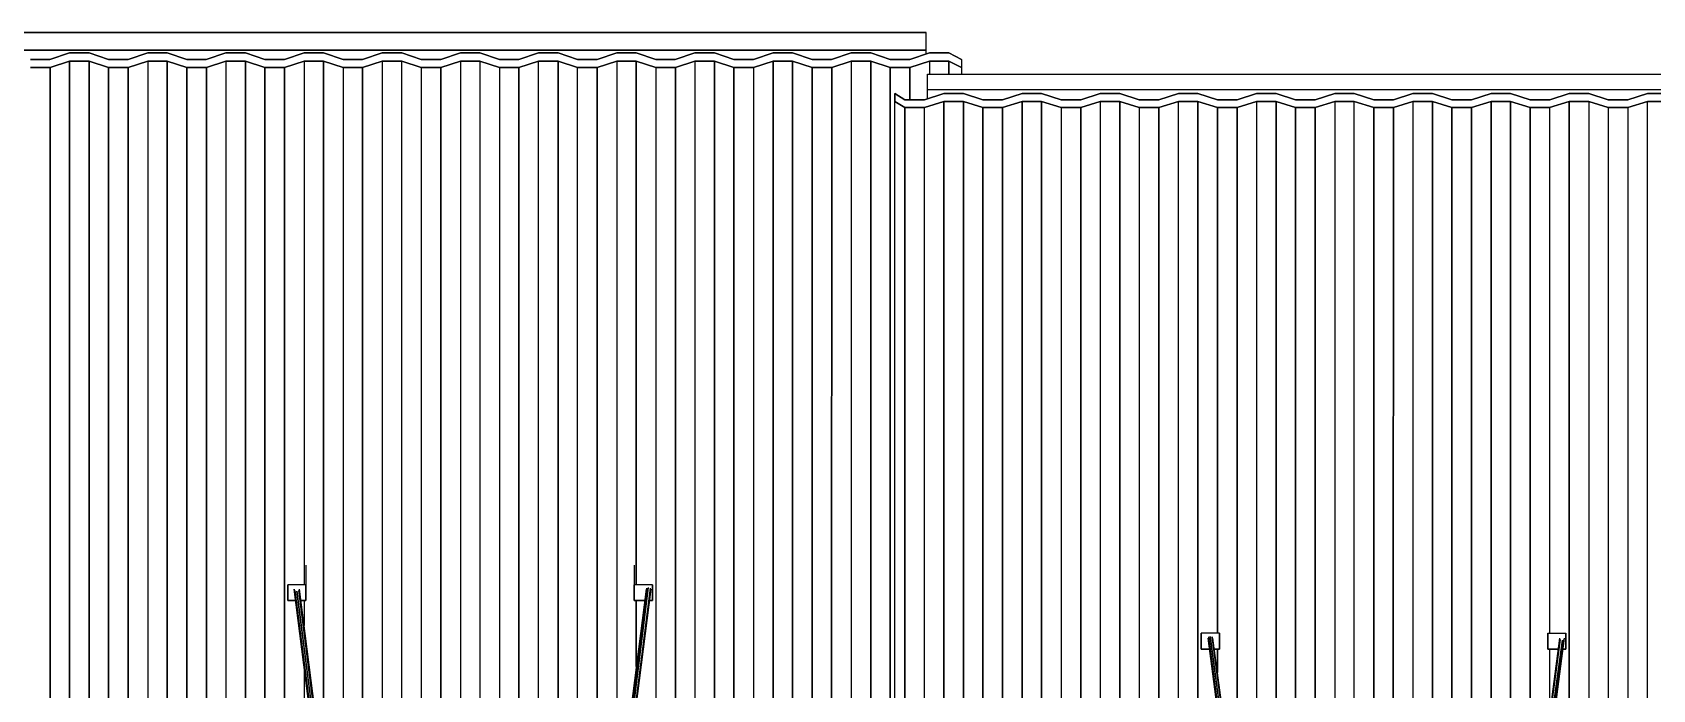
# Model space of a CAD drawing. Extents: x -32 to 51.8, y -51.6 to -5.5.
# Drawn here: x -6.65 to 0.45, y -15.59 to -12.7 of the extents above; entities that cross this region are included whole.
import ezdxf

# ---------------------------------------------------------------- set-up
doc = ezdxf.new("R2010")
doc.units = 0
doc.header["$MEASUREMENT"] = 0
doc.layers.get('0').update_dxf_attribs({"linetype": 'CONTINUOUS'})
doc.layers.add('hachures', color=5, linetype='CONTINUOUS')

msp = doc.modelspace()

# ---------------------------------------------------------------- linework, layer by layer
for p, q in [((-6.6528, -12.7023), (-6.7328, -12.7023)), ((-6.7328, -12.7023), (-6.6528, -12.7023)), ((-2.8128, -12.7023), (-6.6528, -12.7023)), ((-6.6528, -12.7023), (-2.8128, -12.7023)), ((-2.7328, -12.7023), (-2.8128, -12.7023)), ((-2.8128, -12.7023), (-2.7328, -12.7023)), ((-2.7329, -12.7797), (-2.7329, -12.7023)), ((-2.7329, -12.7023), (-2.7329, -12.7023)), ((-2.7328, -12.7023), (-2.7328, -12.7023)), ((-6.7328, -12.7796), (-6.6528, -12.7796)), ((-6.6528, -12.7796), (-6.7328, -12.7796)), ((-6.6528, -12.7796), (-2.8128, -12.7797)), ((-2.8128, -12.7797), (-6.6528, -12.7796)), ((-2.8128, -12.7797), (-2.7328, -12.7797)), ((-2.7328, -12.7797), (-2.8128, -12.7797)), ((-2.7329, -12.7973), (-2.7329, -12.7797)), ((-6.6615, -12.8207), (-6.5758, -12.8207)), ((-6.5758, -12.8207), (-6.6615, -12.8207)), ((-6.5757, -12.8568), (-6.6614, -12.8568)), ((-6.6614, -12.8568), (-6.5757, -12.8568)), ((-6.5758, -12.8207), (-6.4901, -12.7925)), ((-6.4901, -12.7925), (-6.5758, -12.8207)), ((-6.5758, -12.8568), (-6.5758, -12.8568)), ((-6.5758, -12.8568), (-6.5758, -12.8568)), ((-6.49, -12.8287), (-6.5757, -12.8568)), ((-6.5757, -12.8568), (-6.49, -12.8287)), ((-6.4901, -12.7925), (-6.4044, -12.7925)), ((-6.4044, -12.7925), (-6.4901, -12.7925)), ((-6.4901, -12.8287), (-6.4901, -12.8287)), ((-6.4901, -12.8287), (-6.4901, -12.8287)), ((-6.4043, -12.8287), (-6.49, -12.8287)), ((-6.49, -12.8287), (-6.4043, -12.8287)), ((-6.4044, -12.7925), (-6.3187, -12.8207)), ((-6.3187, -12.8207), (-6.4044, -12.7925)), ((-6.4044, -12.8287), (-6.4044, -12.8287)), ((-6.4044, -12.8287), (-6.4044, -12.8287)), ((-6.3186, -12.8568), (-6.4043, -12.8287)), ((-6.4043, -12.8287), (-6.3186, -12.8568)), ((-6.3187, -12.8207), (-6.233, -12.8207)), ((-6.233, -12.8207), (-6.3187, -12.8207)), ((-6.3187, -12.8568), (-6.3187, -12.8568)), ((-6.3187, -12.8568), (-6.3187, -12.8568)), ((-6.2329, -12.8568), (-6.3186, -12.8568)), ((-6.3186, -12.8568), (-6.2329, -12.8568)), ((-6.233, -12.8207), (-6.1473, -12.7925)), ((-6.1473, -12.7926), (-6.233, -12.8207)), ((-6.233, -12.8568), (-6.233, -12.8568)), ((-6.233, -12.8568), (-6.233, -12.8568)), ((-6.1471, -12.8287), (-6.2329, -12.8568)), ((-6.2329, -12.8568), (-6.1471, -12.8287)), ((-6.1473, -12.7925), (-6.0615, -12.7925)), ((-6.0615, -12.7926), (-6.1473, -12.7926)), ((-6.1473, -12.8287), (-6.1473, -12.8287)), ((-6.1473, -12.8287), (-6.1473, -12.8287)), ((-6.1471, -12.8287), (-6.0614, -12.8287)), ((-6.0614, -12.8287), (-6.1471, -12.8287)), ((-6.0615, -12.7925), (-5.9758, -12.8207)), ((-5.9758, -12.8207), (-6.0615, -12.7926)), ((-6.0615, -12.8287), (-6.0615, -12.8287)), ((-6.0615, -12.8287), (-6.0615, -12.8287)), ((-5.9757, -12.8568), (-6.0614, -12.8287)), ((-6.0614, -12.8287), (-5.9757, -12.8568)), ((-5.9758, -12.8207), (-5.8901, -12.8207)), ((-5.8901, -12.8207), (-5.9758, -12.8207)), ((-5.9758, -12.8568), (-5.9758, -12.8568)), ((-5.9758, -12.8568), (-5.9758, -12.8568)), ((-5.89, -12.8568), (-5.9757, -12.8568)), ((-5.9757, -12.8568), (-5.89, -12.8568)), ((-5.8901, -12.8207), (-5.8044, -12.7925)), ((-5.8044, -12.7926), (-5.8901, -12.8207)), ((-5.8901, -12.8568), (-5.8901, -12.8568)), ((-5.8901, -12.8568), (-5.8901, -12.8568)), ((-5.89, -12.8568), (-5.8043, -12.8287)), ((-5.8043, -12.8287), (-5.89, -12.8568)), ((-5.8044, -12.7925), (-5.7187, -12.7925)), ((-5.7187, -12.7926), (-5.8044, -12.7926)), ((-5.8044, -12.8287), (-5.8044, -12.8287)), ((-5.8043, -12.8287), (-5.7186, -12.8287)), ((-5.7186, -12.8287), (-5.8043, -12.8287)), ((-5.7187, -12.7925), (-5.633, -12.8207)), ((-5.633, -12.8207), (-5.7187, -12.7926)), ((-5.7187, -12.8287), (-5.7187, -12.8287)), ((-5.7187, -12.8287), (-5.7187, -12.8287)), ((-5.6328, -12.8568), (-5.7186, -12.8287)), ((-5.7186, -12.8287), (-5.6328, -12.8568)), ((-5.5473, -12.8207), (-5.633, -12.8207)), ((-5.633, -12.8207), (-5.5473, -12.8207)), ((-5.633, -12.8568), (-5.633, -12.8568)), ((-5.5471, -12.8568), (-5.6328, -12.8568)), ((-5.6328, -12.8568), (-5.5471, -12.8568)), ((-5.5473, -12.8207), (-5.4615, -12.7925)), ((-5.4615, -12.7926), (-5.5473, -12.8207)), ((-5.5473, -12.8568), (-5.5473, -12.8568)), ((-5.5473, -12.8568), (-5.5473, -12.8568)), ((-5.5471, -12.8568), (-5.4614, -12.8287)), ((-5.4614, -12.8287), (-5.5471, -12.8568)), ((-5.4615, -12.7925), (-5.3758, -12.7925)), ((-5.3758, -12.7926), (-5.4615, -12.7926)), ((-5.4615, -12.8287), (-5.4615, -12.8287)), ((-5.4614, -12.8287), (-5.3757, -12.8287)), ((-5.3757, -12.8287), (-5.4614, -12.8287)), ((-5.3758, -12.7925), (-5.2901, -12.8207)), ((-5.2901, -12.8207), (-5.3758, -12.7926)), ((-5.3758, -12.8287), (-5.3758, -12.8287)), ((-5.3758, -12.8287), (-5.3758, -12.8287)), ((-5.3757, -12.8287), (-5.29, -12.8568)), ((-5.29, -12.8568), (-5.3757, -12.8287)), ((-5.2044, -12.8207), (-5.2901, -12.8207)), ((-5.2901, -12.8207), (-5.2044, -12.8207)), ((-5.2901, -12.8568), (-5.2901, -12.8568)), ((-5.29, -12.8568), (-5.2043, -12.8568)), ((-5.2043, -12.8568), (-5.29, -12.8568)), ((-5.2044, -12.8207), (-5.1187, -12.7926)), ((-5.1187, -12.7926), (-5.2044, -12.8207)), ((-5.2044, -12.8568), (-5.2044, -12.8568)), ((-5.2044, -12.8568), (-5.2044, -12.8568)), ((-5.2043, -12.8568), (-5.1186, -12.8287)), ((-5.1186, -12.8287), (-5.2043, -12.8568)), ((-5.1187, -12.7926), (-5.033, -12.7926)), ((-5.033, -12.7926), (-5.1187, -12.7926)), ((-5.1187, -12.8287), (-5.1187, -12.8287)), ((-5.1187, -12.8287), (-5.1187, -12.8287)), ((-5.1186, -12.8287), (-5.0328, -12.8287)), ((-5.0328, -12.8287), (-5.1186, -12.8287)), ((-5.033, -12.7926), (-4.9473, -12.8207)), ((-4.9473, -12.8207), (-5.033, -12.7926)), ((-5.033, -12.8287), (-5.033, -12.8287)), ((-5.033, -12.8287), (-5.033, -12.8287)), ((-5.0328, -12.8287), (-4.9471, -12.8568)), ((-4.9471, -12.8568), (-5.0328, -12.8287)), ((-4.9473, -12.8207), (-4.8615, -12.8207)), ((-4.8615, -12.8207), (-4.9473, -12.8207)), ((-4.9473, -12.8568), (-4.9473, -12.8568)), ((-4.9473, -12.8568), (-4.9473, -12.8568)), ((-4.9471, -12.8568), (-4.8614, -12.8568)), ((-4.8614, -12.8568), (-4.9471, -12.8568)), ((-4.8615, -12.8207), (-4.7758, -12.7926)), ((-4.7758, -12.7926), (-4.8615, -12.8207)), ((-4.8615, -12.8568), (-4.8615, -12.8568)), ((-4.8615, -12.8568), (-4.8615, -12.8568)), ((-4.8614, -12.8568), (-4.7757, -12.8287)), ((-4.7757, -12.8287), (-4.8614, -12.8568)), ((-4.7758, -12.7926), (-4.6901, -12.7926)), ((-4.6901, -12.7926), (-4.7758, -12.7926)), ((-4.7758, -12.8287), (-4.7758, -12.8287)), ((-4.7758, -12.8287), (-4.7758, -12.8287)), ((-4.7757, -12.8287), (-4.69, -12.8287)), ((-4.69, -12.8287), (-4.7757, -12.8287)), ((-4.6044, -12.8207), (-4.6901, -12.7926)), ((-4.6901, -12.7926), (-4.6044, -12.8207)), ((-4.6901, -12.8287), (-4.6901, -12.8287)), ((-4.6901, -12.8287), (-4.6901, -12.8287)), ((-4.69, -12.8287), (-4.6043, -12.8568)), ((-4.6043, -12.8568), (-4.69, -12.8287)), ((-4.5187, -12.8207), (-4.6044, -12.8207)), ((-4.6044, -12.8207), (-4.5187, -12.8207)), ((-4.6044, -12.8568), (-4.6044, -12.8568)), ((-4.6043, -12.8568), (-4.5186, -12.8568)), ((-4.5186, -12.8568), (-4.6043, -12.8568)), ((-4.433, -12.7926), (-4.5187, -12.8207)), ((-4.5187, -12.8207), (-4.433, -12.7926)), ((-4.5187, -12.8568), (-4.5187, -12.8568)), ((-4.5187, -12.8568), (-4.5187, -12.8568)), ((-4.5186, -12.8568), (-4.4328, -12.8287)), ((-4.4328, -12.8287), (-4.5186, -12.8568)), ((-4.3473, -12.7926), (-4.433, -12.7926)), ((-4.433, -12.7926), (-4.3473, -12.7926)), ((-4.433, -12.8287), (-4.433, -12.8287)), ((-4.4328, -12.8287), (-4.3471, -12.8287)), ((-4.3471, -12.8287), (-4.4328, -12.8287)), ((-4.2615, -12.8207), (-4.3473, -12.7926)), ((-4.3473, -12.7926), (-4.2615, -12.8207)), ((-4.3473, -12.8287), (-4.3473, -12.8287)), ((-4.3473, -12.8287), (-4.3473, -12.8287)), ((-4.3471, -12.8287), (-4.2614, -12.8569)), ((-4.2614, -12.8568), (-4.3471, -12.8287)), ((-4.1758, -12.8207), (-4.2615, -12.8207)), ((-4.2615, -12.8207), (-4.1758, -12.8207)), ((-4.2615, -12.8568), (-4.2615, -12.8568)), ((-4.1757, -12.8568), (-4.2614, -12.8568)), ((-4.2614, -12.8569), (-4.1757, -12.8569)), ((-4.0901, -12.7926), (-4.1758, -12.8207)), ((-4.1758, -12.8207), (-4.0901, -12.7926)), ((-4.1758, -12.8569), (-4.1758, -12.8568)), ((-4.1758, -12.8568), (-4.1758, -12.8569)), ((-4.1757, -12.8569), (-4.09, -12.8287)), ((-4.09, -12.8287), (-4.1757, -12.8568)), ((-4.0044, -12.7926), (-4.0901, -12.7926)), ((-4.0901, -12.7926), (-4.0044, -12.7926)), ((-4.0901, -12.8287), (-4.0901, -12.8287)), ((-4.09, -12.8287), (-4.0043, -12.8287)), ((-4.0043, -12.8287), (-4.09, -12.8287)), ((-3.9187, -12.8207), (-4.0044, -12.7926)), ((-4.0044, -12.7926), (-3.9187, -12.8207)), ((-4.0044, -12.8287), (-4.0044, -12.8287)), ((-4.0043, -12.8287), (-3.9186, -12.8569)), ((-3.9186, -12.8568), (-4.0043, -12.8287)), ((-3.9187, -12.8207), (-3.833, -12.8207)), ((-3.833, -12.8207), (-3.9187, -12.8207)), ((-3.9187, -12.8568), (-3.9187, -12.8568)), ((-3.9187, -12.8568), (-3.9187, -12.8568)), ((-3.8328, -12.8569), (-3.9186, -12.8568)), ((-3.9186, -12.8569), (-3.8328, -12.8569)), ((-3.833, -12.8207), (-3.7473, -12.7926)), ((-3.7473, -12.7926), (-3.833, -12.8207)), ((-3.833, -12.8569), (-3.833, -12.8569)), ((-3.833, -12.8569), (-3.833, -12.8569)), ((-3.8328, -12.8569), (-3.7471, -12.8287)), ((-3.7471, -12.8287), (-3.8328, -12.8569)), ((-3.7473, -12.7926), (-3.6615, -12.7926)), ((-3.6615, -12.7926), (-3.7473, -12.7926)), ((-3.7473, -12.8287), (-3.7473, -12.8287)), ((-3.7473, -12.8287), (-3.7473, -12.8287)), ((-3.7471, -12.8287), (-3.6614, -12.8287)), ((-3.6614, -12.8287), (-3.7471, -12.8287)), ((-3.5758, -12.8207), (-3.6615, -12.7926)), ((-3.6615, -12.7926), (-3.5758, -12.8207)), ((-3.6615, -12.8287), (-3.6615, -12.8287)), ((-3.6615, -12.8287), (-3.6615, -12.8287)), ((-3.5757, -12.8569), (-3.6614, -12.8287)), ((-3.6614, -12.8287), (-3.5757, -12.8569)), ((-3.4901, -12.8207), (-3.5758, -12.8207)), ((-3.5758, -12.8207), (-3.4901, -12.8207)), ((-3.5758, -12.8568), (-3.5758, -12.8568)), ((-3.5758, -19.7769), (-3.5757, -12.8569)), ((-3.5757, -12.8569), (-3.49, -12.8569)), ((-3.49, -12.8569), (-3.5757, -12.8569)), ((-3.4044, -12.7926), (-3.4901, -12.8207)), ((-3.4901, -12.8207), (-3.4044, -12.7926)), ((-3.4901, -12.8569), (-3.4901, -12.8569)), ((-3.4901, -12.8569), (-3.4901, -12.8569)), ((-3.49, -12.8569), (-3.4043, -12.8287)), ((-3.4043, -12.8287), (-3.49, -12.8569)), ((-3.3187, -12.7926), (-3.4044, -12.7926)), ((-3.4044, -12.7926), (-3.3187, -12.7926)), ((-3.4044, -12.8287), (-3.4044, -12.8287)), ((-3.3186, -12.8287), (-3.4043, -12.8287)), ((-3.4043, -12.8287), (-3.3186, -12.8287)), ((-3.3187, -12.7926), (-3.233, -12.8207)), ((-3.233, -12.8207), (-3.3187, -12.7926)), ((-3.3187, -12.8287), (-3.3187, -12.8287)), ((-3.3187, -12.8287), (-3.3187, -12.8287)), ((-3.2328, -12.8569), (-3.3186, -12.8287)), ((-3.3186, -12.8287), (-3.2328, -12.8569)), ((-3.233, -12.8207), (-3.1473, -12.8207)), ((-3.1473, -12.8207), (-3.233, -12.8207)), ((-3.233, -12.8568), (-3.233, -12.8568)), ((-3.233, -12.8568), (-3.233, -12.8568)), ((-3.1471, -12.8569), (-3.2328, -12.8569)), ((-3.2328, -12.8569), (-3.1471, -12.8569)), ((-3.1473, -12.8207), (-3.0615, -12.7926)), ((-3.0615, -12.7926), (-3.1473, -12.8207)), ((-3.1473, -12.8569), (-3.1473, -12.8569)), ((-3.1473, -12.8569), (-3.1473, -12.8569)), ((-3.1471, -12.8569), (-3.0614, -12.8287)), ((-3.0614, -12.8287), (-3.1471, -12.8569)), ((-3.0615, -12.7926), (-2.9758, -12.7926)), ((-2.9758, -12.7926), (-3.0615, -12.7926)), ((-3.0615, -12.8287), (-3.0615, -12.8287)), ((-3.0615, -12.8287), (-3.0615, -12.8287)), ((-3.0614, -12.8287), (-2.9757, -12.8287)), ((-2.9757, -12.8287), (-3.0614, -12.8287)), ((-2.8901, -12.8207), (-2.9758, -12.7926)), ((-2.9758, -12.7926), (-2.8901, -12.8207)), ((-2.9758, -12.8287), (-2.9758, -12.8287)), ((-2.9758, -12.8287), (-2.9758, -12.8287)), ((-2.89, -12.8569), (-2.9757, -12.8287)), ((-2.9757, -12.8287), (-2.89, -12.8569)), ((-2.8044, -12.8207), (-2.8901, -12.8207)), ((-2.8901, -12.8207), (-2.8044, -12.8207)), ((-2.8901, -12.8568), (-2.8901, -12.8568)), ((-2.8043, -12.8569), (-2.89, -12.8569)), ((-2.89, -12.8569), (-2.8043, -12.8569)), ((-2.7187, -12.7926), (-2.8044, -12.8207)), ((-2.8044, -12.8207), (-2.7187, -12.7926)), ((-2.8044, -12.8569), (-2.8044, -12.8569)), ((-2.8044, -12.8569), (-2.8044, -12.8569)), ((-2.8043, -12.8569), (-2.7186, -12.8287)), ((-2.7186, -12.8287), (-2.8043, -12.8569)), ((-2.8043, -12.9979), (-2.8043, -12.8569)), ((-2.7328, -12.7972), (-2.7328, -12.7927)), ((-2.7187, -12.7926), (-2.633, -12.7926)), ((-2.633, -12.7926), (-2.7187, -12.7926)), ((-2.7187, -12.8287), (-2.7187, -12.8287)), ((-2.7187, -12.8287), (-2.7187, -12.8287)), ((-2.7186, -12.8287), (-2.6328, -12.8287)), ((-2.6328, -12.8287), (-2.7186, -12.8287)), ((-2.5777, -12.8208), (-2.633, -12.7926)), ((-2.633, -12.7926), (-2.5777, -12.8208)), ((-2.633, -12.8287), (-2.633, -12.8287)), ((-2.633, -12.8287), (-2.633, -12.8287)), ((-2.6328, -12.8287), (-2.6328, -12.8849)), ((-2.6328, -12.8287), (-2.5775, -12.8569)), ((-2.5775, -12.8569), (-2.6328, -12.8287)), ((-2.5777, -12.8208), (-2.5775, -12.8569)), ((-2.5775, -12.8569), (-2.5775, -12.8849)), ((-2.7262, -12.9546), (-2.7262, -12.8849)), ((-2.7262, -12.8849), (-2.6462, -12.8849)), ((-2.6462, -12.8849), (1.1938, -12.885)), ((-2.8697, -12.971), (-2.8698, -13.0055)), ((-2.8698, -13.0055), (-2.8697, -12.971)), ((-2.8697, -12.971), (-2.8697, -12.971)), ((-2.8262, -12.9979), (-2.8697, -12.971)), ((-2.8697, -12.971), (-2.8262, -12.9979)), ((-2.7405, -12.9979), (-2.8262, -12.9979)), ((-2.8262, -12.9979), (-2.8262, -12.9979)), ((-2.8262, -12.9979), (-2.7405, -12.9979)), ((-2.6548, -12.971), (-2.7405, -12.9979)), ((-2.7405, -12.9979), (-2.6548, -12.971)), ((-2.7405, -12.9979), (-2.7405, -12.9979)), ((-2.7262, -12.9934), (-2.7262, -12.9546)), ((-2.6462, -12.9546), (-2.7262, -12.9546)), ((-2.5691, -12.971), (-2.6548, -12.971)), ((-2.6548, -12.971), (-2.6548, -12.971)), ((-2.6548, -12.971), (-2.5691, -12.971)), ((1.1938, -12.9546), (-2.6462, -12.9546)), ((-2.4834, -12.9979), (-2.5691, -12.971)), ((-2.5691, -12.971), (-2.5691, -12.971)), ((-2.5691, -12.971), (-2.4834, -12.9979)), ((-2.4834, -12.9979), (-2.4834, -12.9979)), ((-2.3977, -12.9979), (-2.4834, -12.9979)), ((-2.4834, -12.9979), (-2.4834, -12.9979)), ((-2.4834, -12.9979), (-2.3977, -12.9979)), ((-2.3977, -12.9979), (-2.312, -12.971)), ((-2.312, -12.971), (-2.3977, -12.9979)), ((-2.3977, -12.9979), (-2.3977, -12.9979)), ((-2.3977, -12.9979), (-2.3977, -12.9979)), ((-2.2262, -12.971), (-2.312, -12.971)), ((-2.312, -12.971), (-2.312, -12.971)), ((-2.312, -12.971), (-2.2262, -12.971)), ((-2.312, -12.971), (-2.312, -12.971)), ((-2.2262, -12.971), (-2.2262, -12.971)), ((-2.1405, -12.9979), (-2.2262, -12.971)), ((-2.2262, -12.971), (-2.1405, -12.9979)), ((-2.1405, -12.9979), (-2.1405, -12.9979)), ((-2.0548, -12.9979), (-2.1405, -12.9979)), ((-2.1405, -12.9979), (-2.0548, -12.9979)), ((-1.9691, -12.971), (-2.0548, -12.9979)), ((-2.0548, -12.9979), (-1.9691, -12.971)), ((-2.0548, -12.9979), (-2.0548, -12.9979)), ((-1.9691, -12.971), (-1.9691, -12.971)), ((-1.8834, -12.971), (-1.9691, -12.971)), ((-1.9691, -12.971), (-1.8834, -12.971)), ((-1.8834, -12.971), (-1.8834, -12.971)), ((-1.8834, -12.971), (-1.7977, -12.9979)), ((-1.7977, -12.9979), (-1.8834, -12.971)), ((-1.8834, -12.971), (-1.8834, -12.971)), ((-1.7977, -12.9979), (-1.712, -12.9979)), ((-1.7977, -12.9979), (-1.7977, -12.9979)), ((-1.712, -12.9979), (-1.7977, -12.9979)), ((-1.7977, -12.9979), (-1.7977, -12.9979)), ((-1.712, -12.9979), (-1.6262, -12.971)), ((-1.6262, -12.971), (-1.712, -12.9979)), ((-1.712, -12.9979), (-1.712, -12.9979)), ((-1.712, -12.9979), (-1.712, -12.9979)), ((-1.5405, -12.971), (-1.6262, -12.971)), ((-1.6262, -12.971), (-1.6262, -12.971)), ((-1.6262, -12.971), (-1.5405, -12.971)), ((-1.6262, -12.971), (-1.6262, -12.971)), ((-1.5405, -12.971), (-1.5405, -12.971)), ((-1.4548, -12.9979), (-1.5405, -12.971)), ((-1.5405, -12.971), (-1.4548, -12.9979)), ((-1.4548, -12.9979), (-1.4548, -12.9979)), ((-1.4548, -12.9979), (-1.3691, -12.9979)), ((-1.3691, -12.9979), (-1.4548, -12.9979)), ((-1.4548, -12.9979), (-1.4548, -12.9979)), ((-1.3691, -12.9979), (-1.2834, -12.971)), ((-1.2834, -12.971), (-1.3691, -12.9979)), ((-1.3691, -12.9979), (-1.3691, -12.9979)), ((-1.3691, -12.9979), (-1.3691, -12.9979)), ((-1.2834, -12.971), (-1.1977, -12.971)), ((-1.2834, -12.971), (-1.2834, -12.971)), ((-1.1977, -12.971), (-1.2834, -12.971)), ((-1.2834, -12.971), (-1.2834, -12.971)), ((-1.1977, -12.971), (-1.112, -12.9979)), ((-1.1977, -12.971), (-1.1977, -12.971)), ((-1.112, -12.9979), (-1.1977, -12.971)), ((-1.1977, -12.971), (-1.1977, -12.971)), ((-1.112, -12.9979), (-1.0262, -12.9979)), ((-1.112, -12.9979), (-1.112, -12.9979)), ((-1.0262, -12.9979), (-1.112, -12.9979)), ((-1.112, -12.9979), (-1.112, -12.9979)), ((-1.0262, -12.9979), (-0.9405, -12.971)), ((-0.9405, -12.971), (-1.0262, -12.9979)), ((-1.0262, -12.9979), (-1.0262, -12.9979)), ((-1.0262, -12.9979), (-1.0262, -12.9979)), ((-0.8548, -12.971), (-0.9405, -12.971)), ((-0.9405, -12.971), (-0.9405, -12.971)), ((-0.9405, -12.971), (-0.8548, -12.971)), ((-0.9405, -12.971), (-0.9405, -12.971)), ((-0.8548, -12.971), (-0.8548, -12.971)), ((-0.7691, -12.9979), (-0.8548, -12.971)), ((-0.8548, -12.971), (-0.7691, -12.9979)), ((-0.7691, -12.9979), (-0.7691, -12.9979)), ((-0.7691, -12.9979), (-0.6834, -12.9979)), ((-0.6834, -12.9979), (-0.7691, -12.9979)), ((-0.7691, -12.9979), (-0.7691, -12.9979)), ((-0.6834, -12.9979), (-0.5977, -12.971)), ((-0.5977, -12.971), (-0.6834, -12.9979)), ((-0.6834, -12.9979), (-0.6834, -12.9979)), ((-0.6834, -12.9979), (-0.6834, -12.9979)), ((-0.5977, -12.971), (-0.5119, -12.971)), ((-0.5977, -12.971), (-0.5977, -12.971)), ((-0.5119, -12.971), (-0.5977, -12.971)), ((-0.5977, -12.971), (-0.5977, -12.971)), ((-0.5119, -12.971), (-0.4262, -12.9979)), ((-0.5119, -12.971), (-0.5119, -12.971)), ((-0.4262, -12.9979), (-0.5119, -12.971)), ((-0.5119, -12.971), (-0.5119, -12.971)), ((-0.4262, -12.9979), (-0.3405, -12.9979)), ((-0.4262, -12.9979), (-0.4262, -12.9979)), ((-0.3405, -12.9979), (-0.4262, -12.9979)), ((-0.4262, -12.9979), (-0.4262, -12.9979)), ((-0.3405, -12.9979), (-0.2548, -12.971)), ((-0.2548, -12.971), (-0.3405, -12.9979)), ((-0.3405, -12.9979), (-0.3405, -12.9979)), ((-0.3405, -12.9979), (-0.3405, -12.9979)), ((-0.1691, -12.971), (-0.2548, -12.971)), ((-0.2548, -12.971), (-0.2548, -12.971)), ((-0.2548, -12.971), (-0.1691, -12.971)), ((-0.2548, -12.971), (-0.2548, -12.971)), ((-0.1691, -12.971), (-0.1691, -12.971)), ((-0.0834, -12.9979), (-0.1691, -12.971)), ((-0.1691, -12.971), (-0.0834, -12.9979)), ((-0.0834, -12.9979), (-0.0834, -12.9979)), ((0.0023, -12.9979), (-0.0834, -12.9979)), ((-0.0834, -12.9979), (0.0023, -12.9979)), ((0.0881, -12.971), (0.0023, -12.9979)), ((0.0023, -12.9979), (0.0881, -12.9711)), ((0.0023, -12.9979), (0.0023, -12.9979)), ((0.0023, -12.9979), (0.0023, -12.9979)), ((0.0881, -12.971), (0.0881, -12.9711)), ((0.1738, -12.971), (0.0881, -12.971)), ((0.0881, -12.9711), (0.1738, -12.9711)), ((0.1738, -12.9711), (0.1738, -12.971)), ((0.2595, -12.9979), (0.1738, -12.971)), ((0.1738, -12.9711), (0.2595, -12.9979)), ((0.2595, -12.9979), (0.2595, -12.9979)), ((0.3452, -12.9979), (0.2595, -12.9979)), ((0.2595, -12.9979), (0.2595, -12.9979)), ((0.2595, -12.9979), (0.3452, -12.9979)), ((0.4309, -12.9711), (0.3452, -12.9979)), ((0.3452, -12.9979), (0.4309, -12.9711)), ((0.3452, -12.9979), (0.3452, -12.9979)), ((0.5166, -12.9711), (0.4309, -12.9711)), ((0.4309, -12.9711), (0.4309, -12.9711)), ((0.4309, -12.9711), (0.4309, -12.9711)), ((0.4309, -12.9711), (0.5166, -12.9711)), ((-2.8699, -20.0388), (-2.8698, -13.0055)), ((-2.8698, -13.0055), (-2.8264, -13.0323)), ((-2.8264, -13.0323), (-2.8698, -13.0055)), ((-2.8264, -13.0323), (-2.8264, -13.0323)), ((-2.8264, -13.0323), (-2.7406, -13.0323)), ((-2.7406, -13.0323), (-2.8264, -13.0323)), ((-2.7406, -13.0323), (-2.6549, -13.0055)), ((-2.6549, -13.0055), (-2.7406, -13.0323)), ((-2.6549, -13.0055), (-2.6549, -13.0055)), ((-2.6549, -13.0055), (-2.5692, -13.0055)), ((-2.5692, -13.0055), (-2.6549, -13.0055)), ((-2.4835, -13.0323), (-2.5692, -13.0055)), ((-2.5692, -13.0055), (-2.4835, -13.0323)), ((-2.3978, -13.0323), (-2.4835, -13.0323)), ((-2.4835, -13.0323), (-2.3978, -13.0323)), ((-2.3121, -13.0055), (-2.3978, -13.0323)), ((-2.3978, -13.0323), (-2.3121, -13.0055)), ((-2.2264, -13.0055), (-2.3121, -13.0055)), ((-2.3121, -13.0055), (-2.2264, -13.0055)), ((-2.2264, -13.0055), (-2.1406, -13.0323)), ((-2.1406, -13.0323), (-2.2264, -13.0055)), ((-2.1406, -13.0323), (-2.0549, -13.0323)), ((-2.0549, -13.0323), (-2.1406, -13.0323)), ((-2.0549, -13.0323), (-1.9692, -13.0055)), ((-1.9692, -13.0055), (-2.0549, -13.0323)), ((-1.9692, -13.0055), (-1.8835, -13.0055)), ((-1.8835, -13.0055), (-1.9692, -13.0055)), ((-1.8835, -13.0055), (-1.7978, -13.0323)), ((-1.7978, -13.0323), (-1.8835, -13.0055)), ((-1.7978, -13.0323), (-1.7121, -13.0323)), ((-1.7121, -13.0323), (-1.7978, -13.0323)), ((-1.7121, -13.0323), (-1.6264, -13.0055)), ((-1.6264, -13.0055), (-1.7121, -13.0323)), ((-1.6264, -13.0055), (-1.5406, -13.0055)), ((-1.5406, -13.0055), (-1.6264, -13.0055)), ((-1.4549, -13.0323), (-1.5406, -13.0055)), ((-1.5406, -13.0055), (-1.4549, -13.0323)), ((-1.3692, -13.0323), (-1.4549, -13.0323)), ((-1.4549, -13.0323), (-1.3692, -13.0323)), ((-1.3692, -13.0323), (-1.2835, -13.0055)), ((-1.2835, -13.0055), (-1.3692, -13.0323)), ((-1.2835, -13.0055), (-1.1978, -13.0055)), ((-1.1978, -13.0055), (-1.2835, -13.0055)), ((-1.1121, -13.0323), (-1.1978, -13.0055)), ((-1.1978, -13.0055), (-1.1121, -13.0323)), ((-1.0264, -13.0323), (-1.1121, -13.0323)), ((-1.1121, -13.0323), (-1.0264, -13.0323)), ((-1.0264, -13.0323), (-0.9406, -13.0055)), ((-0.9406, -13.0055), (-1.0264, -13.0323)), ((-0.9406, -13.0055), (-0.8549, -13.0055)), ((-0.8549, -13.0055), (-0.9406, -13.0055)), ((-0.8549, -13.0055), (-0.7692, -13.0323)), ((-0.7692, -13.0323), (-0.8549, -13.0055)), ((-0.6835, -13.0323), (-0.7692, -13.0323)), ((-0.7692, -13.0323), (-0.6835, -13.0323)), ((-0.6835, -13.0323), (-0.5978, -13.0055)), ((-0.5978, -13.0055), (-0.6835, -13.0323)), ((-0.5978, -13.0055), (-0.5121, -13.0055)), ((-0.5121, -13.0055), (-0.5978, -13.0055)), ((-0.4264, -13.0323), (-0.5121, -13.0055)), ((-0.5121, -13.0055), (-0.4264, -13.0323)), ((-0.3406, -13.0323), (-0.4264, -13.0323)), ((-0.4264, -13.0323), (-0.3406, -13.0323)), ((-0.2549, -13.0055), (-0.3406, -13.0323)), ((-0.3406, -13.0323), (-0.2549, -13.0055)), ((-0.1692, -13.0055), (-0.2549, -13.0055)), ((-0.2549, -13.0055), (-0.1692, -13.0055)), ((-0.0835, -13.0323), (-0.1692, -13.0055)), ((-0.1692, -13.0055), (-0.0835, -13.0323)), ((-0.0835, -13.0323), (0.0022, -13.0323)), ((0.0022, -13.0323), (-0.0835, -13.0323)), ((0.0022, -13.0323), (0.0879, -13.0055)), ((0.0879, -13.0055), (0.0022, -13.0323)), ((0.0879, -13.0055), (0.1736, -13.0055)), ((0.1736, -13.0055), (0.0879, -13.0055)), ((0.1736, -13.0055), (0.2594, -13.0323)), ((0.2594, -13.0323), (0.1736, -13.0055)), ((0.2594, -13.0323), (0.3451, -13.0323)), ((0.3451, -13.0323), (0.2594, -13.0323)), ((0.3451, -13.0323), (0.4308, -13.0055)), ((0.4308, -13.0055), (0.3451, -13.0323)), ((0.4308, -13.0055), (0.5165, -13.0055)), ((0.5165, -13.0055), (0.4308, -13.0055)), ((-5.4529, -15.0406), (-5.4529, -15.1269)), ((-4.0129, -15.0407), (-4.0129, -15.1269)), ((-5.4529, -15.1269), (-5.5329, -15.1269)), ((-5.5329, -15.1269), (-5.5329, -15.1955)), ((-5.5329, -15.1955), (-5.5329, -15.1269)), ((-5.4529, -15.1269), (-5.4529, -15.1955)), ((-5.4529, -15.1269), (-5.4529, -15.1955)), ((-5.4529, -15.1955), (-5.4529, -15.1269)), ((-3.9329, -15.1269), (-4.0129, -15.1269)), ((-4.0129, -15.1269), (-4.0129, -15.1955)), ((-4.0129, -15.1955), (-4.0129, -15.1269)), ((-3.9329, -15.1269), (-3.9329, -15.1955)), ((-3.9329, -15.1955), (-3.9329, -15.1269)), ((-5.5329, -15.1955), (-5.4978, -15.1955)), ((-5.4978, -15.1955), (-5.5329, -15.1955)), ((-5.5041, -15.1461), (-4.87, -20.1205)), ((-4.8673, -20.1205), (-5.5041, -15.1461)), ((-4.8596, -20.1205), (-5.5008, -15.1517)), ((-4.8673, -20.1205), (-5.5008, -15.1517)), ((-4.8514, -20.1205), (-5.4929, -15.154)), ((-5.4929, -15.154), (-4.8595, -20.1205)), ((-4.8475, -20.1205), (-5.4849, -15.1517)), ((-5.4849, -15.1517), (-4.8514, -20.1205)), ((-4.8475, -20.1205), (-5.4816, -15.1461)), ((-5.4753, -15.1955), (-5.4529, -15.1955)), ((-5.4529, -15.1955), (-5.4753, -15.1955)), ((-5.4614, -15.1955), (-5.4614, -15.3044)), ((-3.9611, -15.1461), (-4.5954, -20.1205)), ((-4.5945, -20.135), (-3.9578, -15.1405)), ((-3.9611, -15.1461), (-4.5945, -20.135)), ((-4.5868, -20.135), (-3.9499, -15.1382)), ((-3.9578, -15.1405), (-4.5868, -20.135)), ((-4.5787, -20.135), (-3.9499, -15.1382)), ((-4.5786, -20.135), (-3.9419, -15.1405)), ((-4.5729, -20.1205), (-3.9419, -15.1405)), ((-4.5729, -20.1205), (-3.9386, -15.1461)), ((-3.9674, -15.1955), (-4.0129, -15.1955)), ((-4.0129, -15.1955), (-4.0129, -15.1955)), ((-4.0129, -15.1955), (-3.9674, -15.1955)), ((-4.0043, -15.1955), (-4.0043, -15.4847)), ((-4.0043, -15.4847), (-4.0043, -15.1955)), ((-3.9329, -15.1955), (-3.9449, -15.1955)), ((-3.9449, -15.1955), (-3.9329, -15.1955)), ((-1.5263, -15.339), (-1.5263, -15.4087)), ((-1.4463, -15.339), (-1.5263, -15.339)), ((-1.5263, -15.4087), (-1.5263, -15.339)), ((-1.4463, -15.339), (-1.4463, -15.4087)), ((-1.4463, -15.4087), (-1.4463, -15.339)), ((-0.0063, -15.339), (-0.0063, -15.4087)), ((-0.0063, -15.339), (0.0737, -15.339)), ((-0.0063, -15.4087), (-0.0063, -15.339)), ((0.0737, -15.339), (0.0737, -15.4087)), ((0.0737, -15.4087), (0.0737, -15.339)), ((-1.4911, -15.4087), (-1.5263, -15.4087)), ((-1.5263, -15.4087), (-1.4911, -15.4087)), ((-1.4975, -15.361), (-0.8637, -20.1159)), ((-1.4942, -15.3554), (-0.8578, -20.1304)), ((-1.4942, -15.3554), (-0.8636, -20.1159)), ((-1.4863, -15.3531), (-0.8578, -20.1304)), ((-0.8496, -20.1304), (-1.4863, -15.3531)), ((-0.8419, -20.1304), (-1.4783, -15.3554)), ((-1.4783, -15.3554), (-0.8496, -20.1304)), ((-0.8419, -20.1304), (-1.475, -15.361)), ((-0.8412, -20.1159), (-1.475, -15.361)), ((-1.4463, -15.4087), (-1.4687, -15.4087)), ((-1.4687, -15.4087), (-1.4463, -15.4087)), ((-1.4549, -15.4087), (-1.4549, -15.5115)), ((-1.4549, -15.5115), (-1.4549, -15.4087)), ((-1.4463, -15.4087), (-1.4463, -15.4087)), ((0.0455, -15.361), (-0.5885, -20.1159)), ((0.0488, -15.3666), (-0.5884, -20.1159)), ((-0.5845, -20.1159), (0.0488, -15.3666)), ((0.0567, -15.3689), (-0.5845, -20.1159)), ((0.0567, -15.3689), (-0.5763, -20.1159)), ((0.0647, -15.3666), (-0.5762, -20.1159)), ((-0.5686, -20.1159), (0.068, -15.361)), ((-0.5686, -20.1159), (0.0647, -15.3666)), ((-0.566, -20.1159), (0.068, -15.361)), ((0.0391, -15.4087), (-0.0063, -15.4087)), ((-0.0063, -15.4087), (-0.0063, -15.4087)), ((-0.0063, -15.4087), (0.0391, -15.4087)), ((0.0022, -15.4087), (0.0022, -15.6856)), ((0.0737, -15.4087), (0.0616, -15.4087)), ((0.0616, -15.4087), (0.0737, -15.4087))]:
    msp.add_line(p, q)
at = {"layer": 'hachures'}
for p, q in [((-6.5757, -16.207), (-6.5757, -12.8568)), ((-6.5757, -12.8568), (-6.5757, -16.207)), ((-6.49, -19.7487), (-6.49, -12.8287)), ((-6.49, -12.8287), (-6.49, -19.7487)), ((-6.4043, -19.7487), (-6.4043, -12.8287)), ((-6.4043, -12.8287), (-6.4043, -19.7487)), ((-6.3186, -12.8568), (-6.3186, -19.7769)), ((-6.3186, -19.7769), (-6.3186, -12.8568)), ((-6.2329, -19.7769), (-6.2329, -12.8568)), ((-6.2329, -12.8568), (-6.2329, -19.7769)), ((-6.1471, -12.8287), (-6.1472, -19.7487)), ((-6.0614, -12.8287), (-6.0615, -19.7487)), ((-6.0615, -19.7487), (-6.0614, -12.8287)), ((-5.9757, -12.8568), (-5.9758, -19.7769)), ((-5.9758, -19.7769), (-5.9757, -12.8568)), ((-5.89, -19.7769), (-5.89, -12.8568)), ((-5.89, -12.8568), (-5.89, -19.7769)), ((-5.8043, -12.8287), (-5.8043, -19.7487)), ((-5.7186, -12.8287), (-5.7186, -19.7487)), ((-5.7186, -19.7487), (-5.7186, -12.8287)), ((-5.6328, -12.8568), (-5.6329, -19.7769)), ((-5.6329, -19.7769), (-5.6328, -12.8568)), ((-5.5472, -19.7769), (-5.5471, -12.8568)), ((-5.5471, -12.8568), (-5.5472, -19.7769)), ((-5.4614, -12.8287), (-5.4614, -15.1269)), ((-5.3757, -12.8287), (-5.3757, -15.9767)), ((-5.3757, -15.9767), (-5.3757, -12.8287)), ((-5.29, -12.8568), (-5.29, -16.649)), ((-5.2043, -12.8568), (-5.2043, -17.3213)), ((-5.2043, -17.3213), (-5.2043, -12.8568)), ((-5.1186, -12.8287), (-5.1186, -17.9937)), ((-5.0329, -18.666), (-5.0328, -12.8287)), ((-4.9471, -12.8568), (-4.9472, -19.3383)), ((-4.8614, -12.8568), (-4.8615, -19.7769)), ((-4.8615, -19.7769), (-4.8614, -12.8568)), ((-4.7757, -12.8287), (-4.7758, -19.7487)), ((-4.69, -12.8287), (-4.69, -19.7487)), ((-4.6043, -12.8568), (-4.6043, -19.7769)), ((-4.5186, -12.8568), (-4.5186, -19.5186)), ((-4.5186, -19.5186), (-4.5186, -12.8568)), ((-4.4329, -18.8463), (-4.4328, -12.8287)), ((-4.3471, -12.8287), (-4.3472, -18.174)), ((-4.3472, -18.174), (-4.3471, -12.8287)), ((-4.2615, -17.5016), (-4.2614, -12.8569)), ((-4.1757, -12.8569), (-4.1757, -16.8293)), ((-4.1757, -16.8293), (-4.1757, -12.8569)), ((-4.09, -12.8287), (-4.09, -16.157)), ((-4.0043, -12.8287), (-4.0043, -15.1269)), ((-4.0043, -15.1269), (-4.0043, -12.8287)), ((-3.9186, -12.8569), (-3.9186, -19.7769)), ((-3.8328, -12.8569), (-3.8329, -19.7769)), ((-3.8329, -19.7769), (-3.8328, -12.8569)), ((-3.7471, -12.8287), (-3.7472, -19.7487)), ((-3.6614, -12.8287), (-3.6615, -19.7487)), ((-3.6615, -19.7487), (-3.6614, -12.8287)), ((-3.5757, -12.8569), (-3.5758, -19.7769)), ((-3.49, -12.8569), (-3.49, -19.7769)), ((-3.4043, -12.8287), (-3.4043, -19.7487)), ((-3.4043, -19.7487), (-3.4043, -12.8287)), ((-3.3186, -12.8287), (-3.3186, -19.7487)), ((-3.3186, -19.7487), (-3.3186, -12.8287)), ((-3.2328, -12.8569), (-3.2329, -19.7769)), ((-3.2329, -19.7769), (-3.2328, -12.8569)), ((-3.1472, -19.7769), (-3.1471, -12.8569)), ((-3.1471, -12.8569), (-3.1472, -19.7769)), ((-3.0614, -12.8287), (-3.0615, -19.7487)), ((-2.9757, -12.8287), (-2.9758, -19.7487)), ((-2.9758, -19.7487), (-2.9757, -12.8287)), ((-2.89, -12.8569), (-2.89, -19.7769)), ((-2.89, -19.7769), (-2.89, -12.8569)), ((-2.8043, -12.8569), (-2.8043, -12.9979)), ((-2.7186, -12.8287), (-2.7186, -12.8849)), ((-2.6328, -12.8849), (-2.6328, -12.8287)), ((-2.8264, -20.0657), (-2.8264, -13.0323)), ((-2.8264, -13.0323), (-2.8264, -20.0657)), ((-2.7407, -20.0657), (-2.7406, -13.0323)), ((-2.655, -20.0388), (-2.6549, -13.0055)), ((-2.6549, -13.0055), (-2.655, -20.0388)), ((-2.5692, -13.0055), (-2.5693, -20.0388)), ((-2.5693, -20.0388), (-2.5692, -13.0055)), ((-2.4835, -13.0323), (-2.4836, -20.0657)), ((-2.4836, -20.0657), (-2.4835, -13.0323)), ((-2.3978, -13.0323), (-2.3979, -20.0657)), ((-2.3979, -20.0657), (-2.3978, -13.0323)), ((-2.3121, -13.0055), (-2.3121, -20.0389)), ((-2.3121, -20.0389), (-2.3121, -13.0055)), ((-2.2264, -20.0389), (-2.2264, -13.0055)), ((-2.2264, -13.0055), (-2.2264, -20.0389)), ((-2.1406, -13.0323), (-2.1407, -20.0657)), ((-2.0549, -13.0323), (-2.055, -20.0657)), ((-2.055, -20.0657), (-2.0549, -13.0323)), ((-1.9692, -13.0055), (-1.9693, -20.0389)), ((-1.8835, -13.0055), (-1.8836, -20.0389)), ((-1.8836, -20.0389), (-1.8835, -13.0055)), ((-1.7978, -13.0323), (-1.7978, -20.0657)), ((-1.7121, -13.0323), (-1.7121, -20.0657)), ((-1.7121, -20.0657), (-1.7121, -13.0323)), ((-1.6264, -20.0389), (-1.6264, -13.0055)), ((-1.5406, -13.0055), (-1.5407, -20.0389)), ((-1.5407, -20.0389), (-1.5406, -13.0055)), ((-1.4549, -13.0323), (-1.4549, -15.339)), ((-1.4549, -15.339), (-1.4549, -13.0323)), ((-1.3692, -16.1544), (-1.3692, -13.0323)), ((-1.3692, -13.0323), (-1.3692, -16.1544)), ((-1.2835, -13.0055), (-1.2835, -16.7974)), ((-1.1978, -13.0055), (-1.1978, -17.4404)), ((-1.1978, -17.4404), (-1.1978, -13.0055)), ((-1.1121, -13.0323), (-1.1121, -18.0833)), ((-1.1121, -18.0833), (-1.1121, -13.0323)), ((-1.0264, -18.7263), (-1.0264, -13.0323)), ((-1.0264, -13.0323), (-1.0264, -18.7263)), ((-0.9406, -13.0055), (-0.9407, -19.3692)), ((-0.855, -20.0122), (-0.8549, -13.0055)), ((-0.7692, -13.0323), (-0.7693, -20.0657)), ((-0.7693, -20.0657), (-0.7692, -13.0323)), ((-0.6836, -20.0657), (-0.6835, -13.0323)), ((-0.6835, -13.0323), (-0.6836, -20.0657)), ((-0.5978, -13.0055), (-0.5978, -20.0389)), ((-0.5121, -13.0055), (-0.5121, -19.5434)), ((-0.5121, -19.5434), (-0.5121, -13.0055)), ((-0.4264, -13.0323), (-0.4264, -18.9004)), ((-0.4264, -18.9004), (-0.4264, -13.0323)), ((-0.3406, -13.0323), (-0.3407, -18.2574)), ((-0.3407, -18.2574), (-0.3406, -13.0323)), ((-0.2549, -13.0055), (-0.255, -17.6145)), ((-0.255, -17.6145), (-0.2549, -13.0055)), ((-0.1692, -13.0055), (-0.1692, -16.9715)), ((-0.1692, -16.9715), (-0.1692, -13.0055)), ((-0.0835, -16.3286), (-0.0835, -13.0323)), ((-0.0835, -13.0323), (-0.0835, -16.3286)), ((0.0022, -13.0323), (0.0022, -15.339)), ((0.0879, -13.0055), (0.0879, -20.0389)), ((0.0879, -20.0389), (0.0879, -13.0055)), ((0.1736, -13.0055), (0.1736, -20.0389)), ((0.2594, -13.0323), (0.2593, -20.0657)), ((0.3451, -13.0323), (0.345, -20.0657)), ((0.4307, -20.0389), (0.4308, -13.0055)), ((-5.4614, -15.4808), (-5.4615, -19.7487))]:
    msp.add_line(p, q, dxfattribs=at)

doc.saveas('drawing.dxf')
